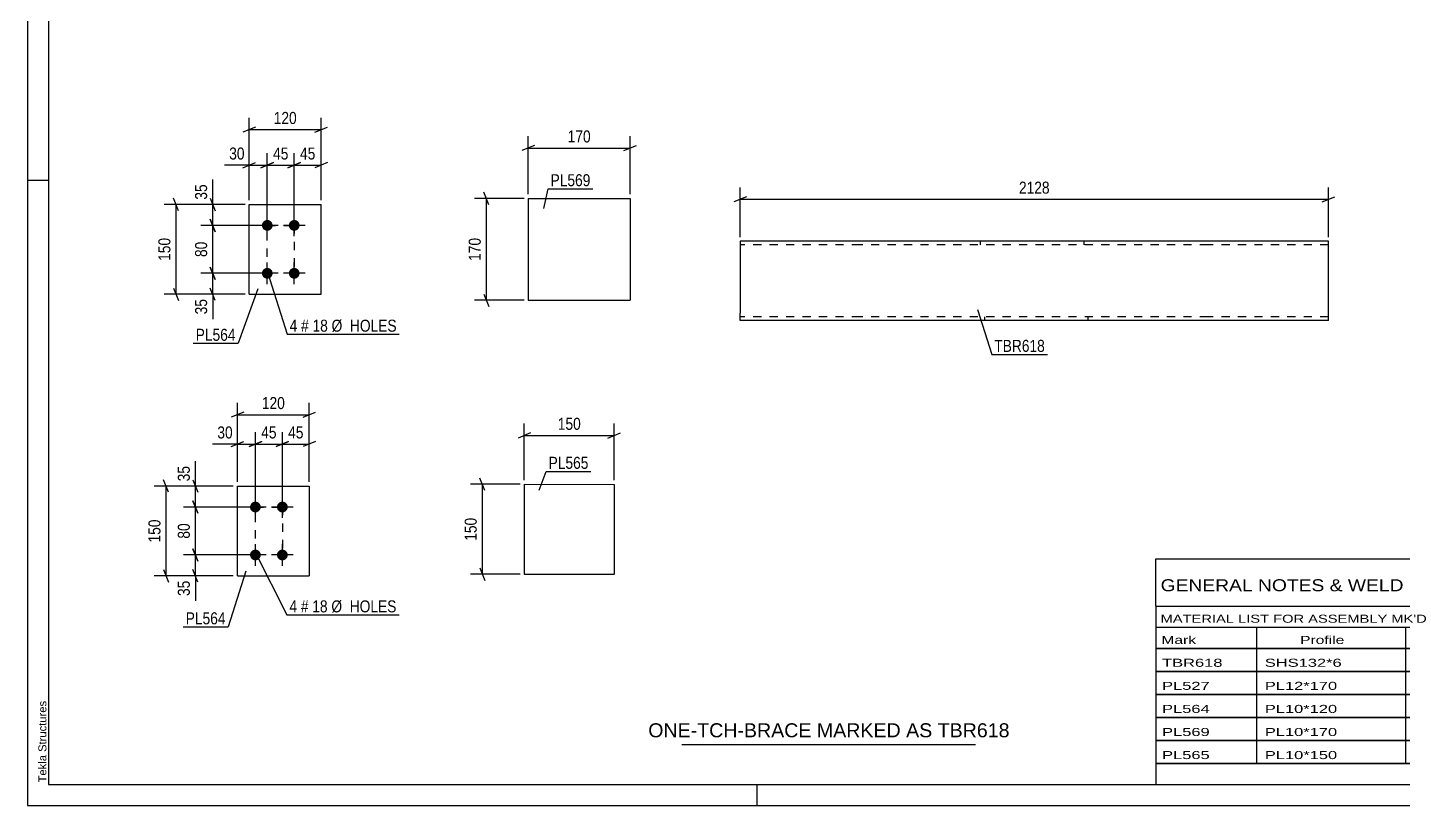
# Model space of a CAD drawing. Header units: millimetres. Extents: x 0 to 594, y 0 to 420.
# Drawn here: x 0 to 328.1, y 0 to 185.4 of the extents above; entities that cross this region are included whole.
import ezdxf

# ---------------------------------------------------------------- set-up
doc = ezdxf.new("R2010")
doc.units = ezdxf.units.MM
doc.linetypes.add('DXK_LINE_DOT2', pattern=[3.9198, 1.9599, -1.9599])
doc.styles.add('Arial', font='ARIAL.TTF', dxfattribs={"height": 0.2})
doc.styles.add('Arial Narrow', font='ARIALN.TTF', dxfattribs={"height": 0.2})

# ---------------------------------------------------------------- blocks, each defined once
blk = doc.blocks.new('Unknown-585758953-1127')
at = {"color": 5, "linetype": 'Continuous'}
for p, q in [((0, 420), (0, 0)), ((5, 415), (5, 5)), ((5, 149), (0, 149)), ((5, 5), (589, 5)), ((174, 0), (174, 5)), ((0, 0), (594, 0))]:
    blk.add_line(p, q, dxfattribs=at)
at = {"color": 174, "linetype": 'Continuous', "style": 'Arial'}
blk.add_text('Tekla Structures', height=1.9102, rotation=90, dxfattribs=at).set_placement((4.5, 5.5))
blk = doc.blocks.new('Bolt-585758953-1254 - 1218')
at = {"linetype": 'Continuous'}
for points in [[(54.33, 72.42), (54.6, 72.4), (54.85, 72.31), (55.08, 72.18), (55.28, 72), (55.44, 71.78), (55.55, 71.54), (55.61, 71.27), (55.61, 71), (55.55, 70.74), (55.44, 70.5), (55.28, 70.28), (55.08, 70.1), (54.85, 69.96), (54.6, 69.88), (54.33, 69.85), (54.06, 69.88), (53.81, 69.96), (53.57, 70.1), (53.37, 70.28), (53.22, 70.5), (53.11, 70.74), (53.05, 71), (53.05, 71.27), (53.11, 71.54), (53.22, 71.78), (53.37, 72), (53.57, 72.18), (53.81, 72.31), (54.06, 72.4)], [(60.76, 72.42), (61.02, 72.4), (61.28, 72.31), (61.51, 72.18), (61.71, 72), (61.87, 71.78), (61.98, 71.54), (62.04, 71.27), (62.04, 71), (61.98, 70.74), (61.87, 70.5), (61.71, 70.28), (61.51, 70.1), (61.28, 69.96), (61.02, 69.88), (60.76, 69.85), (60.49, 69.88), (60.23, 69.96), (60, 70.1), (59.8, 70.28), (59.64, 70.5), (59.53, 70.74), (59.48, 71), (59.48, 71.27), (59.53, 71.54), (59.64, 71.78), (59.8, 72), (60, 72.18), (60.23, 72.31), (60.49, 72.4)], [(54.33, 61), (54.6, 60.97), (54.85, 60.88), (55.08, 60.75), (55.28, 60.57), (55.44, 60.35), (55.55, 60.11), (55.61, 59.84), (55.61, 59.58), (55.55, 59.31), (55.44, 59.07), (55.28, 58.85), (55.08, 58.67), (54.85, 58.54), (54.6, 58.45), (54.33, 58.42), (54.06, 58.45), (53.81, 58.54), (53.57, 58.67), (53.37, 58.85), (53.22, 59.07), (53.11, 59.31), (53.05, 59.58), (53.05, 59.84), (53.11, 60.11), (53.22, 60.35), (53.37, 60.57), (53.57, 60.75), (53.81, 60.88), (54.06, 60.97)], [(60.76, 61), (61.02, 60.97), (61.28, 60.88), (61.51, 60.75), (61.71, 60.57), (61.87, 60.35), (61.98, 60.11), (62.04, 59.84), (62.04, 59.58), (61.98, 59.31), (61.87, 59.07), (61.71, 58.85), (61.51, 58.67), (61.28, 58.54), (61.02, 58.45), (60.76, 58.42), (60.49, 58.45), (60.23, 58.54), (60, 58.67), (59.8, 58.85), (59.64, 59.07), (59.53, 59.31), (59.48, 59.58), (59.48, 59.84), (59.53, 60.11), (59.64, 60.35), (59.8, 60.57), (60, 60.75), (60.23, 60.88), (60.49, 60.97)]]:
    blk.add_hatch(color=1, dxfattribs=at).paths.add_polyline_path(points)
at = {"color": 1, "linetype": 'Continuous'}
for p, q in [((54.33, 68.57), (54.33, 73.71)), ((60.76, 68.57), (60.76, 73.71)), ((56.9, 71.14), (51.76, 71.14)), ((63.33, 71.14), (58.19, 71.14)), ((56.9, 59.71), (51.76, 59.71)), ((54.33, 57.14), (54.33, 62.28)), ((63.33, 59.71), (58.19, 59.71)), ((60.76, 57.14), (60.76, 62.28))]:
    blk.add_line(p, q, dxfattribs=at)
blk = doc.blocks.new('Part-585758953-1269 - 1218')
at = {"color": 2, "linetype": 'Continuous'}
for p, q in [((50.04, 54.71), (50.04, 76.14)), ((50.04, 76.14), (67.19, 76.14)), ((67.19, 76.14), (67.19, 54.71)), ((50.04, 54.71), (50.04, 54.71)), ((50.04, 54.71), (67.19, 54.71)), ((67.19, 54.71), (67.19, 54.71))]:
    blk.add_line(p, q, dxfattribs=at)
at = {"color": 7, "linetype": 'DXK_LINE_DOT2'}
for p, q in [((50.04, 76.14), (67.19, 76.14)), ((50.04, 54.71), (67.19, 54.71))]:
    blk.add_line(p, q, dxfattribs=at)
blk = doc.blocks.new('Bolt-585758953-1565 - 1559')
at = {"linetype": 'Continuous'}
for points in [[(57.16, 136.99), (56.89, 137.01), (56.64, 137.1), (56.4, 137.23), (56.2, 137.41), (56.05, 137.63), (55.94, 137.87), (55.88, 138.14), (55.88, 138.41), (55.94, 138.67), (56.05, 138.91), (56.2, 139.13), (56.4, 139.31), (56.64, 139.45), (56.89, 139.53), (57.16, 139.56), (57.43, 139.53), (57.68, 139.45), (57.92, 139.31), (58.11, 139.13), (58.27, 138.91), (58.38, 138.67), (58.44, 138.41), (58.44, 138.14), (58.38, 137.87), (58.27, 137.63), (58.11, 137.41), (57.92, 137.23), (57.68, 137.1), (57.43, 137.01)], [(63.59, 136.99), (63.32, 137.01), (63.07, 137.1), (62.83, 137.23), (62.63, 137.41), (62.47, 137.63), (62.37, 137.87), (62.31, 138.14), (62.31, 138.41), (62.37, 138.67), (62.47, 138.91), (62.63, 139.13), (62.83, 139.31), (63.07, 139.45), (63.32, 139.53), (63.59, 139.56), (63.86, 139.53), (64.11, 139.45), (64.34, 139.31), (64.54, 139.13), (64.7, 138.91), (64.81, 138.67), (64.87, 138.41), (64.87, 138.14), (64.81, 137.87), (64.7, 137.63), (64.54, 137.41), (64.34, 137.23), (64.11, 137.1), (63.86, 137.01)], [(57.16, 125.56), (56.89, 125.59), (56.64, 125.67), (56.4, 125.8), (56.2, 125.98), (56.05, 126.2), (55.94, 126.45), (55.88, 126.71), (55.88, 126.98), (55.94, 127.24), (56.05, 127.49), (56.2, 127.7), (56.4, 127.88), (56.64, 128.02), (56.89, 128.1), (57.16, 128.13), (57.43, 128.1), (57.68, 128.02), (57.92, 127.88), (58.11, 127.7), (58.27, 127.49), (58.38, 127.24), (58.44, 126.98), (58.44, 126.71), (58.38, 126.45), (58.27, 126.2), (58.11, 125.98), (57.92, 125.8), (57.68, 125.67), (57.43, 125.59)], [(63.59, 125.56), (63.32, 125.59), (63.07, 125.67), (62.83, 125.8), (62.63, 125.98), (62.47, 126.2), (62.37, 126.45), (62.31, 126.71), (62.31, 126.98), (62.37, 127.24), (62.47, 127.49), (62.63, 127.7), (62.83, 127.88), (63.07, 128.02), (63.32, 128.1), (63.59, 128.13), (63.86, 128.1), (64.11, 128.02), (64.34, 127.88), (64.54, 127.7), (64.7, 127.49), (64.81, 127.24), (64.87, 126.98), (64.87, 126.71), (64.81, 126.45), (64.7, 126.2), (64.54, 125.98), (64.34, 125.8), (64.11, 125.67), (63.86, 125.59)]]:
    blk.add_hatch(color=1, dxfattribs=at).paths.add_polyline_path(points)
at = {"color": 1, "linetype": 'Continuous'}
for p, q in [((59.73, 138.27), (54.59, 138.27)), ((57.16, 135.7), (57.16, 140.84)), ((66.16, 138.27), (61.02, 138.27)), ((63.59, 135.7), (63.59, 140.84)), ((57.16, 124.27), (57.16, 129.41)), ((63.59, 124.27), (63.59, 129.41)), ((59.73, 126.84), (54.59, 126.84)), ((66.16, 126.84), (61.02, 126.84))]:
    blk.add_line(p, q, dxfattribs=at)
blk = doc.blocks.new('Part-585758953-1580 - 1559')
at = {"color": 2, "linetype": 'Continuous'}
for p, q in [((52.87, 121.84), (52.87, 143.27)), ((52.87, 143.27), (70.02, 143.27)), ((70.02, 121.84), (70.02, 143.27)), ((52.87, 121.84), (52.87, 121.84)), ((52.87, 121.84), (70.02, 121.84)), ((70.02, 121.84), (70.02, 121.84))]:
    blk.add_line(p, q, dxfattribs=at)
at = {"color": 7, "linetype": 'DXK_LINE_DOT2'}
for p, q in [((52.87, 143.27), (70.02, 143.27)), ((52.87, 121.84), (52.87, 121.84)), ((52.87, 121.84), (70.02, 121.84)), ((70.02, 121.84), (70.02, 121.84))]:
    blk.add_line(p, q, dxfattribs=at)
blk = doc.blocks.new('Part-585758953-2714 - 2708')
at = {"color": 2, "linetype": 'Continuous'}
for p, q in [((118.45, 76.55), (118.44, 55.12)), ((118.45, 76.55), (139.88, 76.54)), ((139.88, 76.54), (139.87, 55.11)), ((118.44, 55.12), (139.87, 55.11))]:
    blk.add_line(p, q, dxfattribs=at)
blk = doc.blocks.new('Part-585758953-1535 - 1519')
at = {"color": 2, "linetype": 'Continuous'}
for p, q in [((119.39, 144.69), (143.67, 144.71)), ((119.39, 144.69), (119.4, 120.41)), ((143.67, 144.71), (143.69, 120.42)), ((119.4, 120.41), (143.69, 120.42))]:
    blk.add_line(p, q, dxfattribs=at)
blk = doc.blocks.new('Part-585758953-1425 - 1408')
at = {"color": 2, "linetype": 'Continuous'}
for p, q in [((198.49, 134.48), (169.92, 134.48)), ((169.92, 134.48), (169.92, 117.33)), ((281.47, 134.48), (198.59, 134.48)), ((310.15, 134.48), (281.57, 134.48)), ((310.15, 115.62), (310.15, 134.48)), ((169.92, 116.12), (169.92, 117.33)), ((169.92, 115.75), (169.92, 116.12)), ((169.92, 115.62), (169.92, 115.75)), ((198.49, 115.62), (169.92, 115.62)), ((281.47, 115.62), (198.59, 115.62)), ((310.15, 115.62), (281.57, 115.62))]:
    blk.add_line(p, q, dxfattribs=at)
at = {"color": 7, "linetype": 'DXK_LINE_DOT2'}
for p, q in [((198.49, 133.62), (169.92, 133.62)), ((281.47, 133.62), (198.59, 133.62)), ((227.16, 134.48), (227.16, 133.62)), ((251.83, 134.48), (251.83, 133.62)), ((310.15, 133.62), (281.57, 133.62)), ((169.92, 116.68), (169.92, 117.33)), ((169.92, 116.12), (169.92, 117.01)), ((169.92, 116.48), (169.92, 116.54)), ((169.92, 116.48), (169.92, 116.54)), ((198.49, 116.48), (169.92, 116.48)), ((169.92, 115.62), (169.92, 115.62)), ((281.47, 116.48), (198.59, 116.48)), ((228.24, 115.62), (228.24, 116.48)), ((252.9, 115.62), (252.9, 116.48)), ((310.15, 116.48), (281.57, 116.48)), ((310.15, 116.48), (310.15, 116.54))]:
    blk.add_line(p, q, dxfattribs=at)
blk = doc.blocks.new('Rectangle-585758953-1391 - 1218')
at = {"color": 1, "linetype": 'DXK_LINE_DOT2'}
blk.add_lwpolyline([(54.33, 71.14), (60.76, 71.14), (60.76, 59.71), (54.33, 59.71), (54.33, 71.14)], close=True, dxfattribs=at)
blk = doc.blocks.new('Rectangle-585758953-1695 - 1559')
at = {"color": 1, "linetype": 'DXK_LINE_DOT2'}
blk.add_lwpolyline([(57.16, 138.27), (63.59, 138.27), (63.59, 126.84), (57.16, 126.84), (57.16, 138.27)], close=True, dxfattribs=at)
blk = doc.blocks.new('StraightDimension-585758953-1272 - 1218')
at = {"color": 7, "linetype": 'Continuous'}
for p, q in [((50.04, 77.14), (50.04, 95.99)), ((67.19, 77.14), (67.19, 95.99)), ((51.54, 93.74), (48.54, 92.54)), ((50.04, 93.14), (67.19, 93.14)), ((65.69, 92.54), (68.69, 93.74))]:
    blk.add_line(p, q, dxfattribs=at)
at = {"color": 0}
blk.add_wipeout([(61.96, 93.89), (61.96, 98.09), (55.27, 98.09), (55.27, 93.89)], dxfattribs=at)
at = {"color": 3, "style": 'Arial Narrow'}
blk.add_text('120', height=2.863, dxfattribs=at).set_placement((55.87, 94.49))
blk = doc.blocks.new('StraightDimension-585758953-1297 - 1218')
at = {"color": 7, "linetype": 'Continuous'}
for p, q in [((49.04, 76.14), (30.19, 76.14)), ((33.64, 74.64), (32.44, 77.64)), ((33.04, 54.71), (33.04, 76.14)), ((32.44, 56.21), (33.64, 53.21)), ((49.04, 54.71), (30.19, 54.71))]:
    blk.add_line(p, q, dxfattribs=at)
at = {"color": 0}
blk.add_wipeout([(32.29, 68.76), (28.09, 68.76), (28.09, 62.08), (32.29, 62.08)], dxfattribs=at)
at = {"color": 3, "style": 'Arial Narrow'}
blk.add_text('150', height=2.863, rotation=90.0002, dxfattribs=at).set_placement((31.69, 62.68))
blk = doc.blocks.new('StraightDimension-585758953-1315 - 1218')
at = {"color": 7, "linetype": 'Continuous'}
for p, q in [((53.33, 59.71), (37.19, 59.71)), ((39.44, 61.21), (40.64, 58.21)), ((40.04, 54.71), (40.04, 59.71)), ((40.64, 53.21), (39.44, 56.21)), ((49.04, 54.71), (37.19, 54.71))]:
    blk.add_line(p, q, dxfattribs=at)
at = {"color": 0}
blk.add_wipeout([(39.29, 54.18), (35.09, 54.18), (35.09, 49.33), (39.29, 49.33)], dxfattribs=at)
at = {"color": 7, "linetype": 'Continuous'}
blk.add_line((40.04, 54.71), (40.04, 48.8), dxfattribs=at)
blk.add_line((40.04, 54.71), (40.04, 48.8), dxfattribs=at)
at = {"color": 3, "style": 'Arial Narrow'}
blk.add_text('35', height=2.863, rotation=90.0002, dxfattribs=at).set_placement((38.69, 49.93))
blk = doc.blocks.new('StraightDimension-585758953-1328 - 1218')
at = {"color": 7, "linetype": 'Continuous'}
for p, q in [((39.44, 72.64), (40.64, 69.64)), ((53.33, 71.14), (37.19, 71.14)), ((40.04, 59.71), (40.04, 71.14)), ((53.33, 59.71), (37.19, 59.71)), ((40.64, 58.21), (39.44, 61.21))]:
    blk.add_line(p, q, dxfattribs=at)
at = {"color": 0}
blk.add_wipeout([(39.29, 67.85), (35.09, 67.85), (35.09, 63), (39.29, 63)], dxfattribs=at)
at = {"color": 3, "style": 'Arial Narrow'}
blk.add_text('80', height=2.863, rotation=90.0002, dxfattribs=at).set_placement((38.69, 63.6))
blk = doc.blocks.new('StraightDimension-585758953-1338 - 1218')
at = {"color": 7, "linetype": 'Continuous'}
for p, q in [((49.04, 76.14), (37.19, 76.14)), ((39.44, 77.64), (40.64, 74.64)), ((40.04, 71.14), (40.04, 76.14)), ((40.64, 69.64), (39.44, 72.64)), ((53.33, 71.14), (37.19, 71.14))]:
    blk.add_line(p, q, dxfattribs=at)
at = {"color": 0}
blk.add_wipeout([(39.29, 81.52), (35.09, 81.52), (35.09, 76.66), (39.29, 76.66)], dxfattribs=at)
at = {"color": 7, "linetype": 'Continuous'}
blk.add_line((40.04, 76.14), (40.04, 82.04), dxfattribs=at)
blk.add_line((40.04, 76.14), (40.04, 82.04), dxfattribs=at)
at = {"color": 3, "style": 'Arial Narrow'}
blk.add_text('35', height=2.863, rotation=90.0002, dxfattribs=at).set_placement((38.69, 77.26))
blk = doc.blocks.new('StraightDimension-585758953-1352 - 1218')
at = {"color": 7, "linetype": 'Continuous'}
for p, q in [((50.04, 77.14), (50.04, 88.99)), ((54.33, 72.14), (54.33, 88.99)), ((48.54, 85.54), (51.54, 86.74)), ((50.04, 86.14), (54.33, 86.14)), ((55.83, 86.74), (52.83, 85.54))]:
    blk.add_line(p, q, dxfattribs=at)
at = {"color": 0}
blk.add_wipeout([(49.52, 86.89), (49.52, 91.09), (44.66, 91.09), (44.66, 86.89)], dxfattribs=at)
at = {"color": 7, "linetype": 'Continuous'}
blk.add_line((50.04, 86.14), (44.14, 86.14), dxfattribs=at)
blk.add_line((50.04, 86.14), (44.14, 86.14), dxfattribs=at)
at = {"color": 3, "style": 'Arial Narrow'}
blk.add_text('30', height=2.863, dxfattribs=at).set_placement((45.26, 87.49))
blk = doc.blocks.new('StraightDimension-585758953-1365 - 1218')
at = {"color": 7, "linetype": 'Continuous'}
for p, q in [((54.33, 72.14), (54.33, 88.99)), ((60.76, 72.14), (60.76, 88.99)), ((52.83, 85.54), (55.83, 86.74)), ((54.33, 86.14), (60.76, 86.14)), ((62.26, 86.74), (59.26, 85.54))]:
    blk.add_line(p, q, dxfattribs=at)
at = {"color": 0}
blk.add_wipeout([(59.97, 86.89), (59.97, 91.09), (55.12, 91.09), (55.12, 86.89)], dxfattribs=at)
at = {"color": 3, "style": 'Arial Narrow'}
blk.add_text('45', height=2.863, dxfattribs=at).set_placement((55.72, 87.49))
blk = doc.blocks.new('StraightDimension-585758953-1375 - 1218')
at = {"color": 7, "linetype": 'Continuous'}
for p, q in [((60.76, 72.14), (60.76, 88.99)), ((67.19, 77.14), (67.19, 88.99)), ((59.26, 85.54), (62.26, 86.74)), ((60.76, 86.14), (67.19, 86.14)), ((68.69, 86.74), (65.69, 85.54))]:
    blk.add_line(p, q, dxfattribs=at)
at = {"color": 0}
blk.add_wipeout([(66.4, 86.89), (66.4, 91.09), (61.54, 91.09), (61.54, 86.89)], dxfattribs=at)
at = {"color": 3, "style": 'Arial Narrow'}
blk.add_text('45', height=2.863, dxfattribs=at).set_placement((62.14, 87.49))
blk = doc.blocks.new('StraightDimension-585758953-1605 - 1559')
at = {"color": 7, "linetype": 'Continuous'}
for p, q in [((43.56, 128.34), (44.76, 125.34)), ((56.16, 126.84), (41.31, 126.84)), ((44.16, 121.84), (44.16, 126.84)), ((51.87, 121.84), (41.31, 121.84)), ((44.76, 120.34), (43.56, 123.34))]:
    blk.add_line(p, q, dxfattribs=at)
at = {"color": 0}
blk.add_wipeout([(43.41, 121.32), (39.21, 121.32), (39.21, 116.46), (43.41, 116.46)], dxfattribs=at)
at = {"color": 7, "linetype": 'Continuous'}
blk.add_line((44.16, 121.84), (44.16, 115.94), dxfattribs=at)
blk.add_line((44.16, 121.84), (44.16, 115.94), dxfattribs=at)
at = {"color": 3, "style": 'Arial Narrow'}
blk.add_text('35', height=2.863, rotation=90.0002, dxfattribs=at).set_placement((42.81, 117.06))
blk = doc.blocks.new('StraightDimension-585758953-1582 - 1559')
at = {"color": 7, "linetype": 'Continuous'}
for p, q in [((43.56, 144.77), (44.76, 141.77)), ((51.87, 143.27), (41.31, 143.27)), ((44.16, 138.27), (44.16, 143.27)), ((56.16, 138.27), (41.31, 138.27)), ((44.76, 136.77), (43.56, 139.77))]:
    blk.add_line(p, q, dxfattribs=at)
at = {"color": 0}
blk.add_wipeout([(43.41, 148.65), (39.21, 148.65), (39.21, 143.8), (43.41, 143.8)], dxfattribs=at)
at = {"color": 7, "linetype": 'Continuous'}
blk.add_line((44.16, 143.27), (44.16, 149.18), dxfattribs=at)
blk.add_line((44.16, 143.27), (44.16, 149.18), dxfattribs=at)
at = {"color": 3, "style": 'Arial Narrow'}
blk.add_text('35', height=2.863, rotation=90.0002, dxfattribs=at).set_placement((42.81, 144.4))
blk = doc.blocks.new('StraightDimension-585758953-1595 - 1559')
at = {"color": 7, "linetype": 'Continuous'}
for p, q in [((56.16, 138.27), (41.31, 138.27)), ((43.56, 139.77), (44.76, 136.77)), ((44.16, 126.84), (44.16, 138.27)), ((44.76, 125.34), (43.56, 128.34)), ((56.16, 126.84), (41.31, 126.84))]:
    blk.add_line(p, q, dxfattribs=at)
at = {"color": 0}
blk.add_wipeout([(43.41, 134.99), (39.21, 134.99), (39.21, 130.13), (43.41, 130.13)], dxfattribs=at)
at = {"color": 3, "style": 'Arial Narrow'}
blk.add_text('80', height=2.863, rotation=90.0002, dxfattribs=at).set_placement((42.81, 130.73))
blk = doc.blocks.new('StraightDimension-585758953-1619 - 1559')
at = {"color": 7, "linetype": 'Continuous'}
for p, q in [((36.01, 141.77), (34.81, 144.77)), ((51.87, 143.27), (32.56, 143.27)), ((35.41, 121.84), (35.41, 143.27)), ((51.87, 121.84), (32.56, 121.84)), ((34.81, 123.34), (36.01, 120.34))]:
    blk.add_line(p, q, dxfattribs=at)
at = {"color": 0}
blk.add_wipeout([(34.66, 135.9), (30.46, 135.9), (30.46, 129.21), (34.66, 129.21)], dxfattribs=at)
at = {"color": 3, "style": 'Arial Narrow'}
blk.add_text('150', height=2.863, rotation=90.0002, dxfattribs=at).set_placement((34.06, 129.81))
blk = doc.blocks.new('StraightDimension-585758953-1636 - 1559')
at = {"color": 7, "linetype": 'Continuous'}
for p, q in [((63.59, 139.27), (63.59, 155.47)), ((70.02, 144.27), (70.02, 155.47)), ((62.09, 152.02), (65.09, 153.22)), ((63.59, 152.62), (70.02, 152.62)), ((71.52, 153.22), (68.52, 152.02))]:
    blk.add_line(p, q, dxfattribs=at)
at = {"color": 0}
blk.add_wipeout([(69.23, 153.37), (69.23, 157.57), (64.37, 157.57), (64.37, 153.37)], dxfattribs=at)
at = {"color": 3, "style": 'Arial Narrow'}
blk.add_text('45', height=2.863, dxfattribs=at).set_placement((64.97, 153.97))
blk = doc.blocks.new('StraightDimension-585758953-1652 - 1559')
at = {"color": 7, "linetype": 'Continuous'}
for p, q in [((57.16, 139.27), (57.16, 155.47)), ((63.59, 139.27), (63.59, 155.47)), ((55.66, 152.02), (58.66, 153.22)), ((57.16, 152.62), (63.59, 152.62)), ((65.09, 153.22), (62.09, 152.02))]:
    blk.add_line(p, q, dxfattribs=at)
at = {"color": 0}
blk.add_wipeout([(62.8, 153.37), (62.8, 157.57), (57.95, 157.57), (57.95, 153.37)], dxfattribs=at)
at = {"color": 3, "style": 'Arial Narrow'}
blk.add_text('45', height=2.863, dxfattribs=at).set_placement((58.55, 153.97))
blk = doc.blocks.new('StraightDimension-585758953-1662 - 1559')
at = {"color": 7, "linetype": 'Continuous'}
for p, q in [((52.87, 144.27), (52.87, 155.47)), ((57.16, 139.27), (57.16, 155.47)), ((51.37, 152.02), (54.37, 153.22)), ((52.87, 152.62), (57.16, 152.62)), ((58.66, 153.22), (55.66, 152.02))]:
    blk.add_line(p, q, dxfattribs=at)
at = {"color": 0}
blk.add_wipeout([(52.35, 153.37), (52.35, 157.57), (47.49, 157.57), (47.49, 153.37)], dxfattribs=at)
at = {"color": 7, "linetype": 'Continuous'}
blk.add_line((52.87, 152.62), (46.97, 152.62), dxfattribs=at)
blk.add_line((52.87, 152.62), (46.97, 152.62), dxfattribs=at)
at = {"color": 3, "style": 'Arial Narrow'}
blk.add_text('30', height=2.863, dxfattribs=at).set_placement((48.09, 153.97))
blk = doc.blocks.new('StraightDimension-585758953-1676 - 1559')
at = {"color": 7, "linetype": 'Continuous'}
for p, q in [((54.37, 161.69), (51.37, 160.49)), ((52.87, 144.27), (52.87, 163.94)), ((52.87, 161.09), (70.02, 161.09)), ((68.52, 160.49), (71.52, 161.69)), ((70.02, 144.27), (70.02, 163.94))]:
    blk.add_line(p, q, dxfattribs=at)
at = {"color": 0}
blk.add_wipeout([(64.79, 161.84), (64.79, 166.04), (58.1, 166.04), (58.1, 161.84)], dxfattribs=at)
at = {"color": 3, "style": 'Arial Narrow'}
blk.add_text('120', height=2.863, dxfattribs=at).set_placement((58.7, 162.44))
blk = doc.blocks.new('StraightDimension-585758953-2723 - 2708')
at = {"color": 7, "linetype": 'Continuous'}
for p, q in [((119.95, 88.79), (116.95, 87.59)), ((118.45, 77.55), (118.45, 91.04)), ((138.38, 87.59), (141.38, 88.79)), ((139.88, 77.54), (139.88, 91.04)), ((118.45, 88.19), (139.88, 88.19))]:
    blk.add_line(p, q, dxfattribs=at)
at = {"color": 0}
blk.add_wipeout([(132.51, 88.94), (132.51, 93.14), (125.83, 93.14), (125.83, 88.94)], dxfattribs=at)
at = {"color": 3, "style": 'Arial Narrow'}
blk.add_text('150', height=2.863, dxfattribs=at).set_placement((126.43, 89.54))
blk = doc.blocks.new('StraightDimension-585758953-2716 - 2708')
at = {"color": 7, "linetype": 'Continuous'}
for p, q in [((117.45, 76.55), (105.59, 76.55)), ((109.04, 75.05), (107.84, 78.05)), ((108.44, 55.12), (108.44, 76.55)), ((107.84, 56.62), (109.04, 53.62)), ((117.44, 55.12), (105.59, 55.12))]:
    blk.add_line(p, q, dxfattribs=at)
at = {"color": 0}
blk.add_wipeout([(107.69, 69.18), (103.49, 69.18), (103.49, 62.49), (107.69, 62.49)], dxfattribs=at)
at = {"color": 3, "style": 'Arial Narrow'}
blk.add_text('150', height=2.863, rotation=90.0002, dxfattribs=at).set_placement((107.09, 63.09))
blk = doc.blocks.new('StraightDimension-585758953-1546 - 1519')
at = {"color": 7, "linetype": 'Continuous'}
for p, q in [((119.39, 145.69), (119.39, 159.54)), ((143.67, 145.71), (143.67, 159.54)), ((120.89, 157.29), (117.89, 156.09)), ((119.39, 156.69), (143.67, 156.69)), ((142.17, 156.09), (145.17, 157.29))]:
    blk.add_line(p, q, dxfattribs=at)
at = {"color": 0}
blk.add_wipeout([(134.87, 157.44), (134.87, 161.64), (128.19, 161.64), (128.19, 157.44)], dxfattribs=at)
at = {"color": 3, "style": 'Arial Narrow'}
blk.add_text('170', height=2.863, dxfattribs=at).set_placement((128.79, 158.04))
blk = doc.blocks.new('StraightDimension-585758953-1537 - 1519')
at = {"color": 7, "linetype": 'Continuous'}
for p, q in [((118.39, 144.69), (106.55, 144.69)), ((110, 143.19), (108.8, 146.19)), ((109.4, 120.41), (109.4, 144.69)), ((108.8, 121.91), (110, 118.91)), ((118.4, 120.41), (106.55, 120.41))]:
    blk.add_line(p, q, dxfattribs=at)
at = {"color": 0}
blk.add_wipeout([(108.65, 135.89), (104.45, 135.89), (104.45, 129.21), (108.65, 129.21)], dxfattribs=at)
at = {"color": 3, "style": 'Arial Narrow'}
blk.add_text('170', height=2.863, rotation=90.0002, dxfattribs=at).set_placement((108.05, 129.81))
blk = doc.blocks.new('StraightDimension-585758953-1504 - 1408')
at = {"color": 7, "linetype": 'Continuous'}
for p, q in [((171.42, 145.08), (168.42, 143.88)), ((169.92, 135.48), (169.92, 147.33)), ((169.92, 144.48), (310.15, 144.48)), ((308.65, 143.88), (311.65, 145.08)), ((310.15, 135.48), (310.15, 147.33))]:
    blk.add_line(p, q, dxfattribs=at)
at = {"color": 0}
blk.add_wipeout([(244.29, 145.23), (244.29, 149.43), (235.78, 149.43), (235.78, 145.23)], dxfattribs=at)
at = {"color": 3, "style": 'Arial Narrow'}
blk.add_text('2128', height=2.863, dxfattribs=at).set_placement((236.38, 145.83))
blk = doc.blocks.new('Unknown-585758953-4166')
at = {"color": 7, "linetype": 'Continuous'}
for p, q in [((269, 58.75), (429, 58.75)), ((269, 47.5), (269, 58.75)), ((429, 58.75), (429, 47.5)), ((269, 47.5), (429, 47.5)), ((269, 47.5), (269, 42.5)), ((429, 47.5), (429, 42.5)), ((269, 42.5), (429, 42.5)), ((269, 42.5), (269, 37.5)), ((293, 42.5), (293, 37.5)), ((328.5, 42.5), (328.5, 37.5)), ((354.5, 42.5), (354.5, 37.5)), ((367.5, 42.5), (367.5, 37.5)), ((385, 42.5), (385, 37.5)), ((407, 42.5), (407, 37.5)), ((429, 42.5), (429, 37.5)), ((269, 37.5), (429, 37.5)), ((269, 37.45), (269, 32.05)), ((269, 37.45), (429, 37.45)), ((293, 37.5), (293, 32)), ((328.5, 37.5), (328.5, 32)), ((354.5, 37.5), (354.5, 32)), ((367.5, 37.5), (367.5, 32)), ((385, 37.5), (385, 32)), ((407, 37.5), (407, 32)), ((429, 37.45), (429, 32.05)), ((269, 32.05), (429, 32.05)), ((269, 31.95), (269, 26.55)), ((269, 31.95), (429, 31.95)), ((293, 32), (293, 26.5)), ((328.5, 32), (328.5, 26.5)), ((354.5, 32), (354.5, 26.5)), ((367.5, 32), (367.5, 26.5)), ((385, 32), (385, 26.5)), ((407, 32), (407, 26.5)), ((429, 31.95), (429, 26.55)), ((269, 26.55), (429, 26.55)), ((269, 26.45), (269, 21.05)), ((269, 26.45), (429, 26.45)), ((293, 26.5), (293, 21)), ((328.5, 26.5), (328.5, 21)), ((354.5, 26.5), (354.5, 21)), ((367.5, 26.5), (367.5, 21)), ((385, 26.5), (385, 21)), ((407, 26.5), (407, 21)), ((429, 26.45), (429, 21.05)), ((269, 21.05), (429, 21.05)), ((269, 20.95), (269, 15.55)), ((269, 20.95), (429, 20.95)), ((293, 21), (293, 15.5)), ((328.5, 21), (328.5, 15.5)), ((354.5, 21), (354.5, 15.5)), ((367.5, 21), (367.5, 15.5)), ((385, 21), (385, 15.5)), ((407, 21), (407, 15.5)), ((429, 20.95), (429, 15.55)), ((269, 15.55), (429, 15.55)), ((269, 15.45), (269, 10.05)), ((269, 15.45), (429, 15.45)), ((293, 15.5), (293, 10)), ((328.5, 15.5), (328.5, 10)), ((354.5, 15.5), (354.5, 10)), ((367.5, 15.5), (367.5, 10)), ((385, 15.5), (385, 10)), ((407, 15.5), (407, 10)), ((429, 15.45), (429, 10.05)), ((269, 10.05), (429, 10.05)), ((269, 10), (429, 10)), ((269, 10), (269, 5)), ((385, 10), (385, 5)), ((407, 10), (407, 5)), ((429, 10), (429, 5)), ((269, 5), (429, 5))]:
    blk.add_line(p, q, dxfattribs=at)
at = {"color": 7, "style": 'Arial Narrow'}
for s, height, width, p in [('GENERAL NOTES & WELD DETAILS :', 2.8633, 1.4, (270.15, 51.06)), ('REFER TYP DRAWING TYP-01', 1.9089, 1.6, (353.7, 51.16)), ("MATERIAL LIST FOR ASSEMBLY MK'D", 1.9089, 1.6, (270.15, 43.56)), ('TBR618', 1.909, 1.794707, (361.59, 43.47)), ('1', 1.91, 1.794707, (391.08, 43.56)), ('No. Required', 1.9089, 1.6, (400.41, 43.56)), ('Mark', 1.909, 1.7, (270.34, 38.5)), ('Profile', 1.909, 1.7, (303.41, 38.5)), ('Material', 1.909, 1.7, (333.54, 38.56)), ('No.', 1.909, 1.7, (358.5, 38.56)), ('Length', 1.909, 1.7, (369, 38.56)), ('Area', 1.909, 1.7, (391.5, 38.56)), ('Weight', 1.909, 1.7, (411, 38.56))]:
    blk.add_text(s, height=height, dxfattribs=dict(at, width=width)).set_placement(p)
at = {"color": 7, "linetype": 'Continuous', "style": 'Arial Narrow'}
for s, height, width, p in [('TBR618', 1.909, 1.794707, (270.5, 33.06)), ('SHS132*6', 1.909, 1.794707, (295, 33.06)), ('E350', 1.909, 1.794707, (334.74, 33.06)), ('1', 1.91, 1.794707, (358.86, 33.06)), ('2128', 1.909, 1.794707, (371.58, 33.06)), ('1.1', 1.909, 1.794707, (395.32, 33.06)), ('50.3', 1.909, 1.794707, (414.14, 33.06)), ('PL527', 1.909, 1.794707, (270.5, 27.56)), ('PL12*170', 1.909, 1.794707, (295, 27.56)), ('E350', 1.909, 1.794707, (334.74, 27.56)), ('1', 1.91, 1.794707, (358.86, 27.56)), ('401', 1.909, 1.794707, (373.77, 27.56)), ('0.2', 1.909, 1.794707, (395.32, 27.56)), ('6.4', 1.909, 1.794707, (416.33, 27.56)), ('PL564', 1.909, 1.794707, (270.5, 22.06)), ('PL10*120', 1.909, 1.794707, (295, 22.06)), ('E350', 1.909, 1.794707, (334.74, 22.06)), ('4', 1.91, 1.794707, (358.86, 22.06)), ('150', 1.909, 1.794707, (373.77, 22.06)), ('0.0', 1.909, 1.794707, (395.32, 22.06)), ('5.7', 1.909, 1.794707, (416.33, 22.06)), ('PL569', 1.909, 1.794707, (270.5, 16.56)), ('PL10*170', 1.909, 1.794707, (295, 16.56)), ('E350', 1.909, 1.794707, (334.74, 16.56)), ('1', 1.91, 1.794707, (358.86, 16.56)), ('170', 1.909, 1.794707, (373.77, 16.56)), ('0.1', 1.909, 1.794707, (395.32, 16.56)), ('2.3', 1.909, 1.794707, (416.33, 16.56)), ('PL565', 1.909, 1.794707, (270.5, 11.06)), ('PL10*150', 1.909, 1.794707, (295, 11.06)), ('E350', 1.909, 1.794707, (334.74, 11.06)), ('1', 1.91, 1.794707, (358.86, 11.06)), ('150', 1.909, 1.794707, (373.77, 11.06)), ('0.1', 1.909, 1.794707, (395.32, 11.06)), ('1.8', 1.909, 1.794707, (416.33, 11.06)), ('Total', 1.909, 1.7, (371.33, 6.5)), ('1.6', 1.909, 1.794707, (394.83, 6.5)), ('66.4', 1.909, 1.794707, (414.14, 6.5))]:
    blk.add_text(s, height=height, dxfattribs=dict(at, width=width)).set_placement(p)
blk = doc.blocks.new('Unknown-585758953-4167')
at = {"color": 7, "linetype": 'Continuous'}
blk.add_line((156, 14.5), (226, 14.5), dxfattribs=at)
at = {"color": 7, "style": 'Arial'}
blk.add_text('ONE-TCH-BRACE MARKED AS TBR618', height=3.3428, dxfattribs=at).set_placement((147.99, 16.25))
blk = doc.blocks.new('Mark-585758953-1265 - 1218')
at = {"color": 0}
blk.add_wipeout([(47.22, 43.18), (47.22, 46.18), (37.72, 46.18), (37.72, 43.18)], dxfattribs=at)
blk.add_wipeout([(47.22, 43.18), (47.22, 46.18), (37.72, 46.18), (37.72, 43.18)], dxfattribs=at)
at = {"color": 30, "linetype": 'Continuous'}
for p in [(52.04, 55.82), (37.12, 42.58)]:
    blk.add_line(p, (47.82, 42.58), dxfattribs=at)
at = {"color": 3, "style": 'Arial Narrow'}
blk.add_text('PL564', height=2.863, dxfattribs=at).set_placement((37.72, 43.18))
blk = doc.blocks.new('Mark-585758953-1249 - 1218')
at = {"color": 0}
blk.add_wipeout([(64.27, 46.03), (64.27, 49.03), (62.44, 49.03), (62.44, 46.03)], dxfattribs=at)
blk.add_wipeout([(64.27, 46.03), (64.27, 49.03), (62.44, 49.03), (62.44, 46.03)], dxfattribs=at)
at = {"color": 7, "linetype": 'Continuous'}
blk.add_line((54.26, 60.38), (61.84, 45.43), dxfattribs=at)
at = {"color": 0}
blk.add_wipeout([(66.99, 46.03), (66.99, 49.03), (65.17, 49.03), (65.17, 46.03)], dxfattribs=at)
blk.add_wipeout([(66.99, 46.03), (66.99, 49.03), (65.17, 49.03), (65.17, 46.03)], dxfattribs=at)
at = {"color": 3, "style": 'Arial Narrow'}
blk.add_text('4', height=2.86, dxfattribs=at).set_placement((62.44, 46.03))
at = {"color": 0}
blk.add_wipeout([(71.55, 46.03), (71.55, 49.03), (67.89, 49.03), (67.89, 46.03)], dxfattribs=at)
blk.add_wipeout([(71.55, 46.03), (71.55, 49.03), (67.89, 49.03), (67.89, 46.03)], dxfattribs=at)
at = {"color": 3, "style": 'Arial Narrow'}
blk.add_text('#', height=2.86, dxfattribs=at).set_placement((65.17, 46.03))
at = {"color": 0}
blk.add_wipeout([(87.98, 46.03), (87.98, 49.03), (72.45, 49.03), (72.45, 46.03)], dxfattribs=at)
blk.add_wipeout([(87.98, 46.03), (87.98, 49.03), (72.45, 49.03), (72.45, 46.03)], dxfattribs=at)
at = {"color": 7, "linetype": 'Continuous'}
blk.add_line((61.84, 45.43), (88.58, 45.43), dxfattribs=at)
at = {"color": 3, "style": 'Arial Narrow'}
for s, p in [('18', (67.89, 46.03)), ('Ø  HOLES', (72.45, 46.03))]:
    blk.add_text(s, height=2.863, dxfattribs=at).set_placement(p)
blk = doc.blocks.new('Mark-585758953-1561 - 1559')
at = {"color": 0}
blk.add_wipeout([(64.32, 112.93), (64.32, 115.93), (62.49, 115.93), (62.49, 112.93)], dxfattribs=at)
blk.add_wipeout([(64.32, 112.93), (64.32, 115.93), (62.49, 115.93), (62.49, 112.93)], dxfattribs=at)
at = {"color": 7, "linetype": 'Continuous'}
blk.add_line((57.2, 127.15), (61.89, 112.33), dxfattribs=at)
at = {"color": 0}
blk.add_wipeout([(67.05, 112.93), (67.05, 115.93), (65.22, 115.93), (65.22, 112.93)], dxfattribs=at)
blk.add_wipeout([(67.05, 112.93), (67.05, 115.93), (65.22, 115.93), (65.22, 112.93)], dxfattribs=at)
at = {"color": 3, "style": 'Arial Narrow'}
blk.add_text('4', height=2.86, dxfattribs=at).set_placement((62.49, 112.93))
at = {"color": 0}
blk.add_wipeout([(71.6, 112.93), (71.6, 115.93), (67.95, 115.93), (67.95, 112.93)], dxfattribs=at)
blk.add_wipeout([(71.6, 112.93), (71.6, 115.93), (67.95, 115.93), (67.95, 112.93)], dxfattribs=at)
at = {"color": 3, "style": 'Arial Narrow'}
blk.add_text('#', height=2.86, dxfattribs=at).set_placement((65.22, 112.93))
at = {"color": 0}
blk.add_wipeout([(88.03, 112.93), (88.03, 115.93), (72.5, 115.93), (72.5, 112.93)], dxfattribs=at)
blk.add_wipeout([(88.03, 112.93), (88.03, 115.93), (72.5, 115.93), (72.5, 112.93)], dxfattribs=at)
at = {"color": 7, "linetype": 'Continuous'}
blk.add_line((61.89, 112.33), (88.63, 112.33), dxfattribs=at)
at = {"color": 3, "style": 'Arial Narrow'}
for s, p in [('18', (67.95, 112.93)), ('Ø  HOLES', (72.5, 112.93))]:
    blk.add_text(s, height=2.863, dxfattribs=at).set_placement(p)
blk = doc.blocks.new('Mark-585758953-1576 - 1559')
at = {"color": 0}
blk.add_wipeout([(49.61, 110.76), (49.61, 113.76), (40.1, 113.76), (40.1, 110.76)], dxfattribs=at)
blk.add_wipeout([(49.61, 110.76), (49.61, 113.76), (40.1, 113.76), (40.1, 110.76)], dxfattribs=at)
at = {"color": 30, "linetype": 'Continuous'}
for p in [(54.93, 123.12), (39.5, 110.16)]:
    blk.add_line(p, (50.21, 110.16), dxfattribs=at)
at = {"color": 3, "style": 'Arial Narrow'}
blk.add_text('PL564', height=2.863, dxfattribs=at).set_placement((40.1, 110.76))
blk = doc.blocks.new('Mark-585758953-2710 - 2708')
at = {"color": 0}
blk.add_wipeout([(133.74, 80.24), (133.74, 83.24), (124.24, 83.24), (124.24, 80.24)], dxfattribs=at)
blk.add_wipeout([(133.74, 80.24), (133.74, 83.24), (124.24, 83.24), (124.24, 80.24)], dxfattribs=at)
at = {"color": 30, "linetype": 'Continuous'}
for p, q in [((122.02, 75.15), (123.64, 79.64)), ((123.64, 79.64), (134.34, 79.64))]:
    blk.add_line(p, q, dxfattribs=at)
at = {"color": 3, "style": 'Arial Narrow'}
blk.add_text('PL565', height=2.863, dxfattribs=at).set_placement((124.24, 80.24))
blk = doc.blocks.new('Mark-585758953-1531 - 1519')
at = {"color": 0}
blk.add_wipeout([(134.22, 147.61), (134.22, 150.61), (124.71, 150.61), (124.71, 147.61)], dxfattribs=at)
blk.add_wipeout([(134.22, 147.61), (134.22, 150.61), (124.71, 150.61), (124.71, 147.61)], dxfattribs=at)
at = {"color": 30, "linetype": 'Continuous'}
for p, q in [((123.07, 142.33), (124.11, 147.01)), ((124.11, 147.01), (134.82, 147.01))]:
    blk.add_line(p, q, dxfattribs=at)
at = {"color": 3, "style": 'Arial Narrow'}
blk.add_text('PL569', height=2.863, dxfattribs=at).set_placement((124.71, 147.61))
blk = doc.blocks.new('Mark-585758953-1421 - 1408')
at = {"color": 0}
blk.add_wipeout([(242.56, 108.12), (242.56, 111.12), (230.5, 111.12), (230.5, 108.12)], dxfattribs=at)
blk.add_wipeout([(242.56, 108.12), (242.56, 111.12), (230.5, 111.12), (230.5, 108.12)], dxfattribs=at)
at = {"color": 30, "linetype": 'Continuous'}
for p, q in [((226.51, 118.19), (229.9, 107.52)), ((229.9, 107.52), (243.16, 107.52))]:
    blk.add_line(p, q, dxfattribs=at)
at = {"color": 3, "style": 'Arial Narrow'}
blk.add_text('TBR618', height=2.863, dxfattribs=at).set_placement((230.5, 108.12))

msp = doc.modelspace()

# ---------------------------------------------------------------- block references
for name in ['Unknown-585758953-1127', 'Part-585758953-1535 - 1519', 'Part-585758953-1580 - 1559', 'Bolt-585758953-1565 - 1559', 'Rectangle-585758953-1695 - 1559', 'Part-585758953-1425 - 1408', 'Part-585758953-1269 - 1218', 'Part-585758953-2714 - 2708', 'Bolt-585758953-1254 - 1218', 'Rectangle-585758953-1391 - 1218', 'Unknown-585758953-4166', 'Unknown-585758953-4167']:
    msp.add_blockref(name, (0, 0))

# ---------------------------------------------------------------- next in the draw order: block references
for name in ['StraightDimension-585758953-1546 - 1519', 'StraightDimension-585758953-1636 - 1559', 'StraightDimension-585758953-1582 - 1559', 'StraightDimension-585758953-1504 - 1408', 'StraightDimension-585758953-1605 - 1559', 'Mark-585758953-1421 - 1408', 'StraightDimension-585758953-1272 - 1218', 'StraightDimension-585758953-2723 - 2708']:
    msp.add_blockref(name, (0, 0))

# ---------------------------------------------------------------- next in the draw order: block references
for name in ['Mark-585758953-1531 - 1519', 'StraightDimension-585758953-1537 - 1519', 'StraightDimension-585758953-1595 - 1559', 'Mark-585758953-2710 - 2708', 'StraightDimension-585758953-1297 - 1218', 'StraightDimension-585758953-2716 - 2708']:
    msp.add_blockref(name, (0, 0))

# ---------------------------------------------------------------- next in the draw order: block references
for name in ['StraightDimension-585758953-1652 - 1559', 'StraightDimension-585758953-1619 - 1559', 'Mark-585758953-1561 - 1559', 'StraightDimension-585758953-1315 - 1218']:
    msp.add_blockref(name, (0, 0))

# ---------------------------------------------------------------- next in the draw order: block references
for name in ['StraightDimension-585758953-1662 - 1559', 'Mark-585758953-1576 - 1559', 'StraightDimension-585758953-1328 - 1218', 'Mark-585758953-1265 - 1218']:
    msp.add_blockref(name, (0, 0))

# ---------------------------------------------------------------- next in the draw order: block references
for name in ['StraightDimension-585758953-1676 - 1559', 'StraightDimension-585758953-1338 - 1218', 'Mark-585758953-1249 - 1218']:
    msp.add_blockref(name, (0, 0))

# ---------------------------------------------------------------- next in the draw order: block references
msp.add_blockref('StraightDimension-585758953-1352 - 1218', (0, 0))

# ---------------------------------------------------------------- next in the draw order: block references
msp.add_blockref('StraightDimension-585758953-1365 - 1218', (0, 0))

# ---------------------------------------------------------------- next in the draw order: block references
msp.add_blockref('StraightDimension-585758953-1375 - 1218', (0, 0))

doc.saveas('drawing.dxf')
